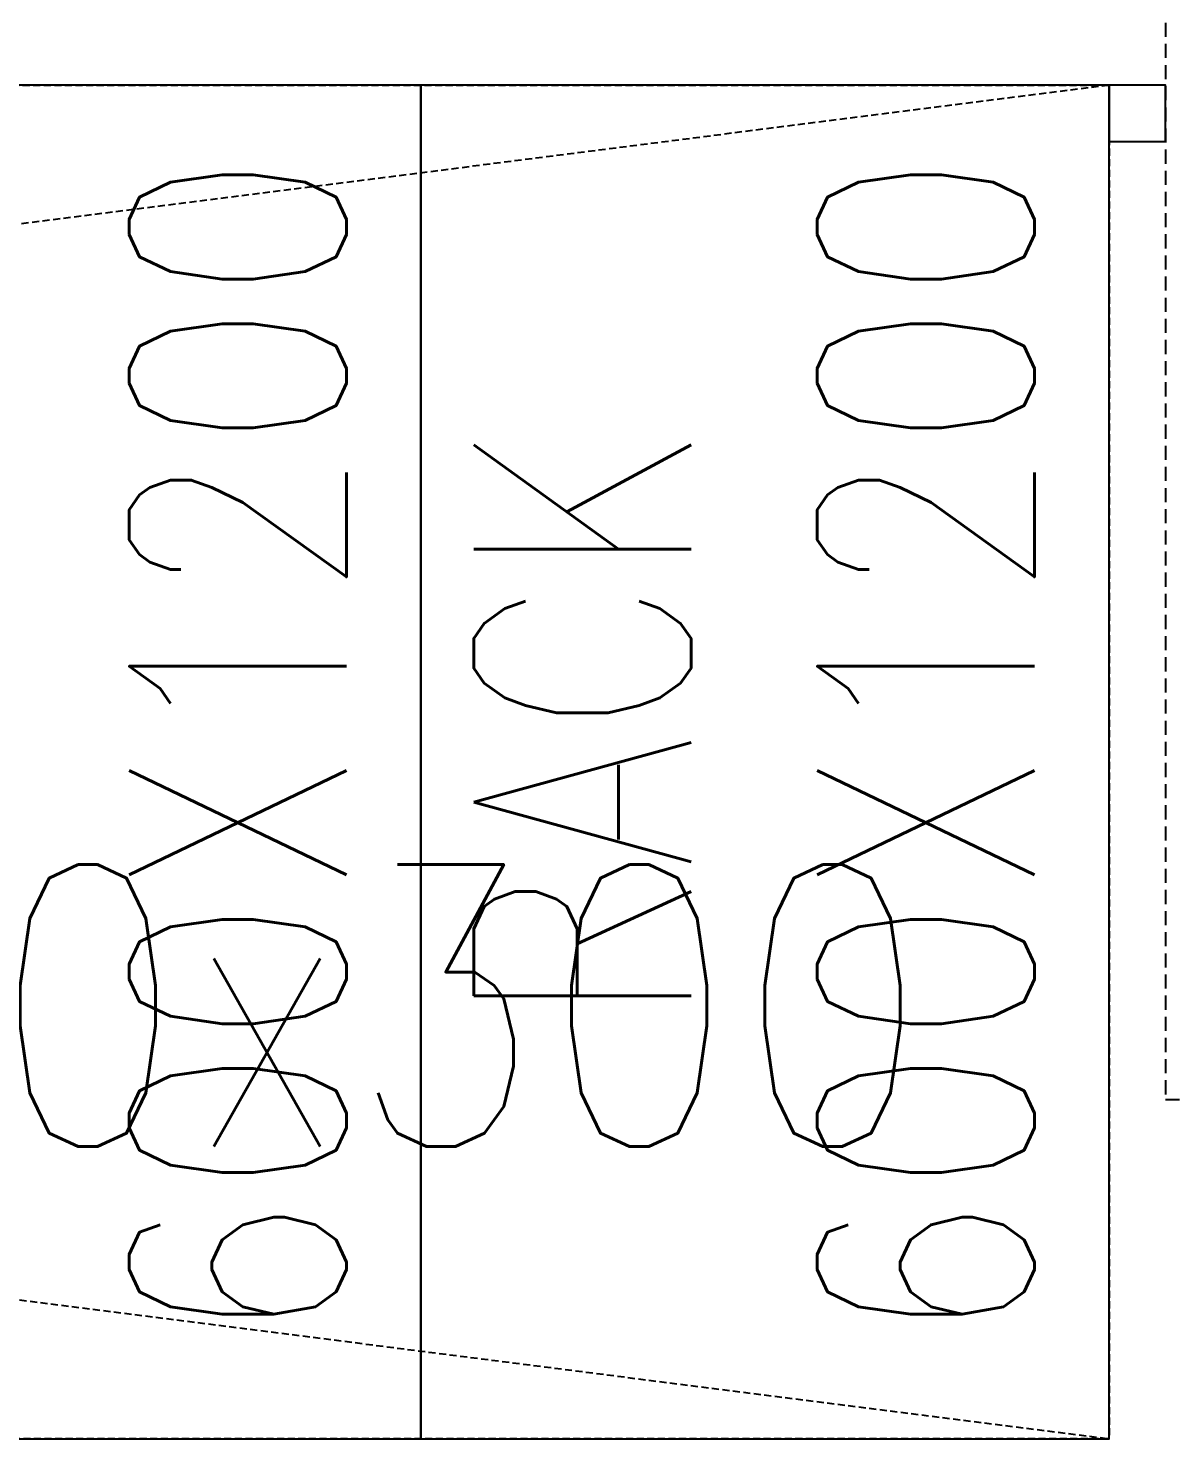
# Model space of a CAD drawing. Extents: x 225000 to 2157367, y 208400 to 840900.
# Drawn here: x 508577 to 509590, y 388402 to 389653 of the extents above; entities that cross this region are included whole.
import ezdxf
from ezdxf.enums import TextEntityAlignment as Align

# ---------------------------------------------------------------- set-up
doc = ezdxf.new("R2010")
doc.units = 0
doc.header["$LTSCALE"] = 10
doc.linetypes.add('XFDP20-DC-PH1$0$HIDDEN2', pattern=[0.1875, 0.125, -0.0625])
doc.linetypes.add('XFM2D20-DC$0$HIDDEN', pattern=[0.3, 0.2, -0.1])
for name, color, linetype in [('XFDP20-DC-PH1$0$A-Door (PH1)', 2, 'Continuous'), ('XFDP20-DC-PH1$0$A-EQ (PH1)', 15, 'XFDP20-DC-PH1$0$HIDDEN2'), ('XFM2D20-DC$0$M-DUCT-TEXT', 4, 'Continuous'), ('XFM2Q20-DC$0$RACK-DC1-600X1200', 6, 'Continuous')]:
    doc.layers.add(name, color=color, linetype=linetype)
doc.styles.add('XFDP20-DC-PH1$0$AA-TXT', font='isocp.shx', dxfattribs={"width": 0.8, "bigfont": 'china.shx'})
doc.styles.add('XFM2D20-DC$0$aa-txt', font='simplex.shx', dxfattribs={"width": 0.8, "bigfont": 'CHINA.shx'})
doc.styles.add('XFM2Q20-DC$0$XOL30-HVAC-EQ-L194205$0$Standard', font='txt.shx', dxfattribs={"width": 0.8, "bigfont": 'chineset.shx'})

# ---------------------------------------------------------------- blocks, each defined once
blk = doc.blocks.new('XFDP20-DC-PH1$0$Door-60+60x000')
at = {"color": 9, "linetype": 'XFDP20-DC-PH1$0$HIDDEN2'}
blk.add_lwpolyline([(-84.91, 13.76), (214.91, 13.76), (214.91, 2.5), (-84.91, 2.5)], close=True, dxfattribs=at)
at = {"ltscale": 1000}
blk.add_lwpolyline([(0, 2.5), (5, 2.5), (5, -2.5), (0, -2.5)], close=True, dxfattribs=at)
at = {"color": 9, "style": 'XFDP20-DC-PH1$0$AA-TXT', "width": 0.45}
blk.add_attdef('120X240', text='', height=10, dxfattribs=at).set_placement((65, 20.29), align=Align.MIDDLE_CENTER)
blk = doc.blocks.new('XFDP20-DC-PH1')
at = {"layer": 'XFDP20-DC-PH1$0$A-EQ (PH1)', "ltscale": 5}
for p, q in [((509535.6, 189602.3, 0), (500125.6, 188402.3, 0)), ((500125.6, 189602.3, 0), (509535.6, 188402.3, 0))]:
    blk.add_line(p, q, dxfattribs=at)
at = {"layer": 'XFDP20-DC-PH1$0$A-EQ (PH1)', "ltscale": 5, "elevation": 0}
blk.add_lwpolyline([(509535.6, 188402.3), (500125.6, 188402.3), (500125.6, 189602.3), (509535.6, 189602.3)], close=True, dxfattribs=at)
at = {"layer": 'XFDP20-DC-PH1$0$A-Door (PH1)', "xscale": -10, "yscale": 10, "zscale": 10, "rotation": 270}
blk.add_blockref('XFDP20-DC-PH1$0$Door-60+60x000', (509560.6, 189552.3, 0), dxfattribs=at)
blk = doc.blocks.new('XFM2Q20-DC')
at = {"layer": 'XFM2Q20-DC$0$RACK-DC1-600X1200'}
for points in [[(508925.6, 189602.3), (508315.6, 189602.3), (508315.6, 188402.3), (508925.6, 188402.3)], [(509535.6, 189602.3), (508925.6, 189602.3), (508925.6, 188402.3), (509535.6, 188402.3)]]:
    blk.add_lwpolyline(points, close=True, dxfattribs=at)
at = {"color": 53, "style": 'XFM2Q20-DC$0$XOL30-HVAC-EQ-L194205$0$Standard', "width": 0.8}
for s, p in [('600X1200', (508859.5, 188486.4, 0)), ('600X1200', (509469.5, 188486.4, 0)), ('RACK', (509165, 188768.6, 0))]:
    blk.add_text(s, height=192.55, rotation=90, dxfattribs=at).set_placement(p)
blk = doc.blocks.new('XFM2D20-DC')
at = {"layer": 'XFM2D20-DC$0$M-DUCT-TEXT', "color": 252, "linetype": 'XFM2D20-DC$0$HIDDEN', "style": 'XFM2D20-DC$0$aa-txt', "width": 0.8}
blk.add_text('MA 400x300', height=250, dxfattribs=at).set_placement((507704.7, 188661.3))

msp = doc.modelspace()

# ---------------------------------------------------------------- block references
for name in ['XFM2D20-DC', 'XFDP20-DC-PH1', 'XFM2Q20-DC']:
    msp.add_blockref(name, (0, 200000))

doc.saveas('drawing.dxf')
